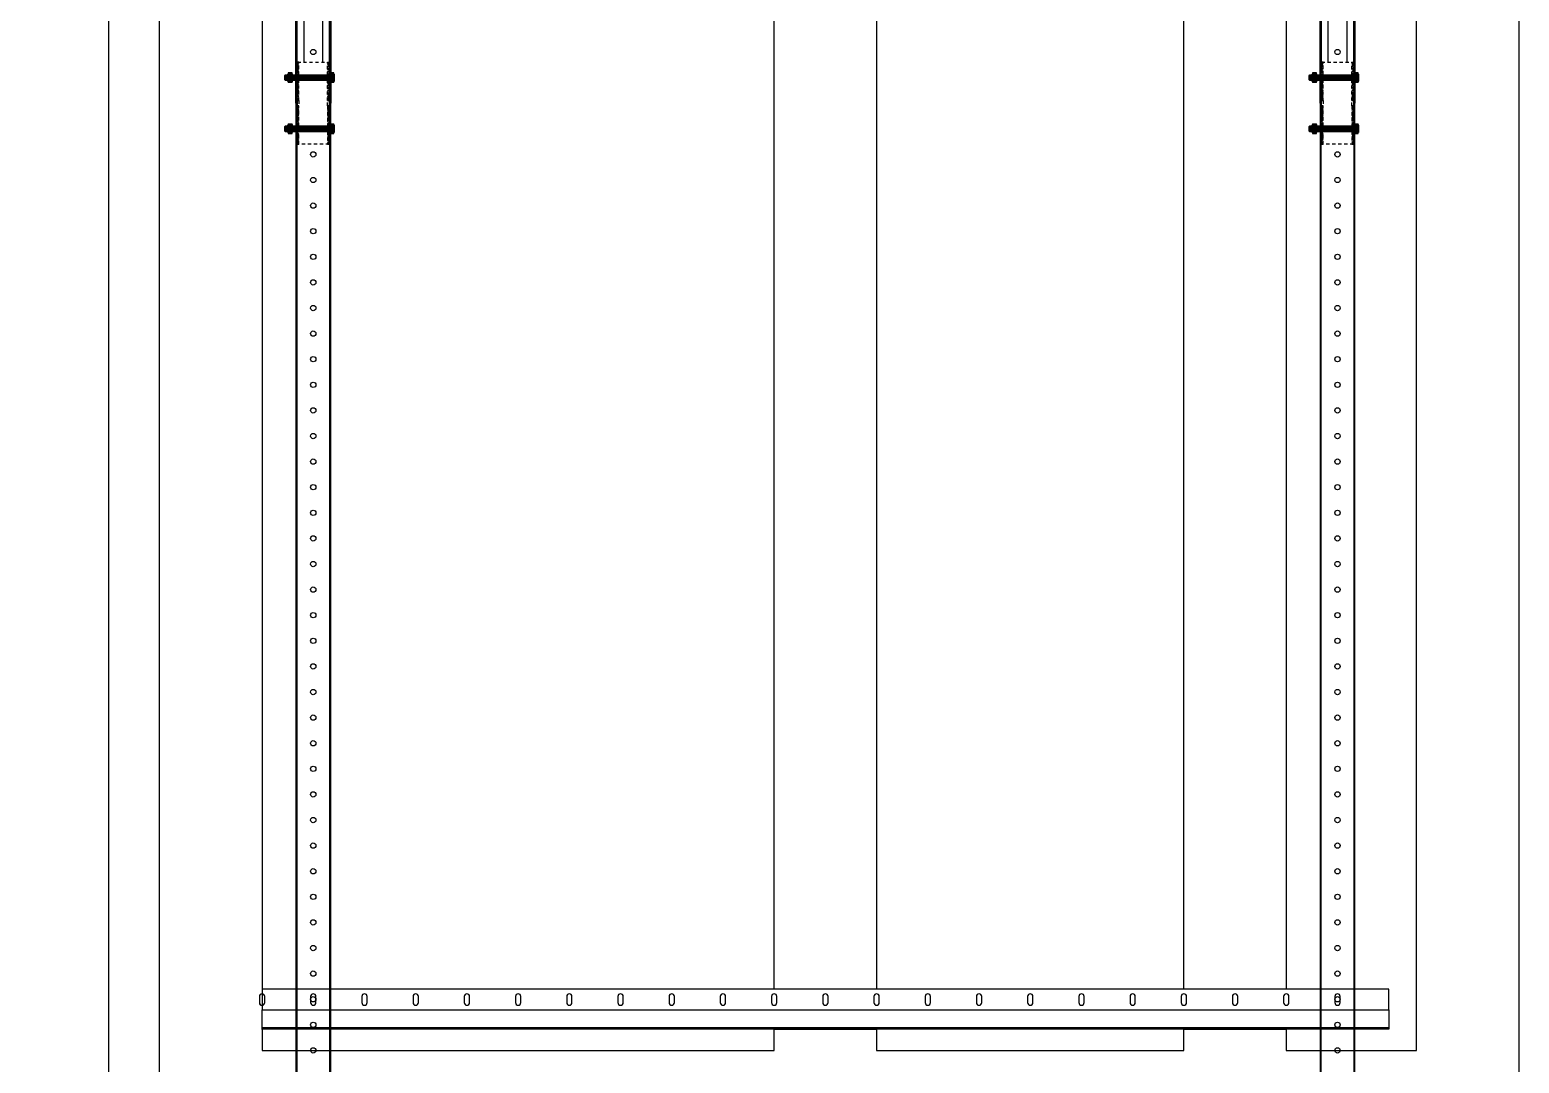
# Model space of a CAD drawing. Header units: millimetres. Extents: x -962357 to -591296, y -223672 to 59420.
# Drawn here: x -827357 to -825903, y -174231 to -173222 of the extents above; entities that cross this region are included whole.
import ezdxf

# ---------------------------------------------------------------- set-up
doc = ezdxf.new("R2010")
doc.units = ezdxf.units.MM
doc.linetypes.add('TA_HL_000.90000', pattern=[5.85, 3.195, -2.655])
for name, color, linetype in [('000 - H A T C H', 8, 'Continuous'), ('000 - WIPEOUT', 250, 'Continuous'), ('001 - ASCESSORIES', 251, 'Continuous'), ('A04_TUBE SERIES', 2, 'Continuous'), ('A11_ALU.SOLID SHEET', 2, 'Continuous')]:
    doc.layers.add(name, color=color, linetype=linetype)
pattern_1 = [(135, (45431.8018, -77824.1695), (-1.325825215, -1.325825215), []), (135, (45431.8018, -77823.2856), (-1.325825215, -1.325825215), [])]
pattern_2 = [(110, (-0.5, 0), (-0.939693, -0.34202), []), (110, (-0.2012, 0.6409), (-0.939693, -0.34202), [1.25, -0.25, 0, -0.25])]

# ---------------------------------------------------------------- blocks, each defined once
blk = doc.blocks.new('*U4730')
blk.add_attdef('EXTR.OVL-LENGTH_', (-25, -59.1), '', height=5)
blk.add_wipeout([(-25, 25), (25, -25), (25, 2475), (-25, 2425)]).dxf.layer = '000 - WIPEOUT'
at = {"layer": 'A04_TUBE SERIES', "color": 0}
blk.add_lwpolyline([(-25, 25), (25, -25), (25, 2475), (-25, 2425)], close=True, dxfattribs=at)
blk = doc.blocks.new('*U4822')
at = {"layer": 'A04_TUBE SERIES', "linetype": 'ByBlock'}
blk.add_blockref('*U4730', (13475, 25), dxfattribs=at)
blk = doc.blocks.new('*U4877')
at = {"color": 3}
blk.add_wipeout([(-875, 150), (875, 150), (875, -150), (-875, -150)], dxfattribs=at).dxf.layer = '000 - WIPEOUT'
at = {"layer": 'A11_ALU.SOLID SHEET', "color": 0, "linetype": 'ByBlock'}
blk.add_lwpolyline([(-875, -150), (875, -150), (875, 150), (-875, 150)], close=True, dxfattribs=at)
blk = doc.blocks.new('*U4879')
at = {"layer": 'Defpoints'}
for p in [(0, 400), (0, 0)]:
    blk.add_point(p, dxfattribs=at)
blk.add_wipeout([(875, 250), (875, 377), (-875, 377), (-875, 250)]).dxf.layer = '000 - WIPEOUT'
at = {"layer": 'A11_ALU.SOLID SHEET', "color": 0}
blk.add_lwpolyline([(875, 250), (875, 377), (-875, 377), (-875, 250)], close=True, dxfattribs=at)
blk = doc.blocks.new('*U4892')
at = {"layer": 'Defpoints'}
blk.add_point((0, 0), dxfattribs=at)
blk.add_wipeout([(875, 250), (875, 750), (-875, 750), (-875, 250)]).dxf.layer = '000 - WIPEOUT'
at = {"layer": 'A11_ALU.SOLID SHEET', "color": 0}
blk.add_lwpolyline([(875, 250), (875, 750), (-875, 750), (-875, 250)], close=True, dxfattribs=at)
at = {"layer": 'Defpoints'}
blk.add_point((0, 400), dxfattribs=at)
blk = doc.blocks.new('*U4912')
blk.add_wipeout([(-550, 0), (550, 0), (550, 39), (-550, 39)]).dxf.layer = '000 - WIPEOUT'
at = {"color": 2}
blk.add_lwpolyline([(-550, 39), (550, 39), (550, 37.8), (-550, 37.8)], close=True, dxfattribs=at)
at = {"color": 1}
blk.add_lwpolyline([(-550, 37.8), (550, 37.8), (550, 20), (-550, 20)], close=True, dxfattribs=at)
blk.add_lwpolyline([(-550, 0), (550, 0), (550, 20), (-550, 20)], close=True)
for points in [[(-497.4, 13, 1), (-502.6, 13), (-502.6, 7, 1), (-497.4, 7)], [(-447.4, 13, 1), (-452.6, 13), (-452.6, 7, 1), (-447.4, 7)], [(-397.4, 13, 1), (-402.6, 13), (-402.6, 7, 1), (-397.4, 7)], [(-347.4, 13, 1), (-352.6, 13), (-352.6, 7, 1), (-347.4, 7)], [(-297.4, 13, 1), (-302.6, 13), (-302.6, 7, 1), (-297.4, 7)], [(-247.4, 13, 1), (-252.6, 13), (-252.6, 7, 1), (-247.4, 7)], [(-197.4, 13, 1), (-202.6, 13), (-202.6, 7, 1), (-197.4, 7)], [(-147.4, 13, 1), (-152.6, 13), (-152.6, 7, 1), (-147.4, 7)], [(-97.4, 13, 1), (-102.6, 13), (-102.6, 7, 1), (-97.4, 7)], [(-47.4, 13, 1), (-52.6, 13), (-52.6, 7, 1), (-47.4, 7)], [(2.6, 13, 1), (-2.6, 13), (-2.6, 7, 1), (2.6, 7)], [(52.6, 13, 1), (47.4, 13), (47.4, 7, 1), (52.6, 7)], [(102.6, 13, 1), (97.4, 13), (97.4, 7, 1), (102.6, 7)], [(152.6, 13, 1), (147.4, 13), (147.4, 7, 1), (152.6, 7)], [(202.6, 13, 1), (197.4, 13), (197.4, 7, 1), (202.6, 7)], [(252.6, 13, 1), (247.4, 13), (247.4, 7, 1), (252.6, 7)], [(302.6, 13, 1), (297.4, 13), (297.4, 7, 1), (302.6, 7)], [(352.6, 13, 1), (347.4, 13), (347.4, 7, 1), (352.6, 7)], [(402.6, 13, 1), (397.4, 13), (397.4, 7, 1), (402.6, 7)], [(452.6, 13, 1), (447.4, 13), (447.4, 7, 1), (452.6, 7)], [(502.6, 13, 1), (497.4, 13), (497.4, 7, 1), (502.6, 7)], [(552.6, 13, 1), (547.4, 13), (547.4, 7, 1), (552.6, 7)]]:
    blk.add_lwpolyline(points, format="xyb", close=True, dxfattribs=at)
blk = doc.blocks.new('000 - ASSCESSORIES_FAMELINE_GALV.BRACKET_FITTING_U-PROFILE_CC-01_TOP_VIEW')
at = {"color": 6}
blk.add_wipeout([(1500, -17), (-1500, -17), (-1500, 17), (1500, 17)], dxfattribs=at).dxf.layer = '000 - WIPEOUT'
at = {"layer": '001 - ASCESSORIES', "color": 0, "linetype": 'ByBlock'}
for p, q in [((1500, 15.8), (-1500, 15.8)), ((1500, -15.8), (-1500, -15.8))]:
    blk.add_line(p, q, dxfattribs=at)
at = {"layer": '001 - ASCESSORIES', "color": 1}
blk.add_lwpolyline([(1500, 17), (1500, -17), (-1500, -17), (-1500, 17)], close=True, dxfattribs=at)
at = {"layer": '001 - ASCESSORIES', "color": 0, "linetype": 'ByBlock'}
for points in [[(-1500, 17), (-1500, 9), (1500, 9), (1500, 17)], [(-1500, -9), (-1500, -17), (1500, -17), (1500, -9)]]:
    blk.add_lwpolyline(points, close=True, dxfattribs=at)
at = {"layer": '001 - ASCESSORIES', "color": 1, "linetype": 'Continuous'}
for centre in [(1450, 0), (1475, 0), (1500, 0)]:
    blk.add_circle(centre, 2.6, dxfattribs=at)
blk = doc.blocks.new('000 - ASSCESSORIES_FAMELINE_GALV._SPICE-FOR_CC-01_TOP_VIEW')
blk.add_wipeout([(-40, 15.5), (40, 15.5), (40, -15.5), (-40, -15.5)]).dxf.layer = '000 - WIPEOUT'
at = {"layer": '000 - H A T C H'}
h = blk.add_hatch(dxfattribs=at)
h.set_pattern_fill('ANSI32', color=8, scale=5, angle=90)
h.set_pattern_definition(pattern_1)
h.paths.add_polyline_path([(-27.5, 14), (-27.5, 15.5), (-40, 15.5), (-40, 14)])
h.paths.add_polyline_path([(-2.5, 14), (-2.5, 15.5), (-22.5, 15.5), (-22.5, 14)])
h.paths.add_polyline_path([(27.5, 15.5), (27.5, 14), (40, 14), (40, 15.5)])
h.paths.add_polyline_path([(22.5, 14), (22.5, 15.5), (2.5, 15.5), (2.5, 14)])
h = blk.add_hatch(dxfattribs=at)
h.set_pattern_fill('ANSI32', color=8, scale=5, angle=90)
h.set_pattern_definition(pattern_1)
h.paths.add_polyline_path([(-27.5, -15.5), (-27.5, -14), (-40, -14), (-40, -15.5)])
h.paths.add_polyline_path([(-2.5, -15.5), (-2.5, -14), (-22.5, -14), (-22.5, -15.5)])
h.paths.add_polyline_path([(27.5, -14), (27.5, -15.5), (40, -15.5), (40, -14)])
h.paths.add_polyline_path([(22.5, -15.5), (22.5, -14), (2.5, -14), (2.5, -15.5)])
at = {"layer": '001 - ASCESSORIES', "color": 0, "linetype": 'ByBlock'}
for points in [[(-40, 15.5), (40, 15.5), (40, -15.5), (-40, -15.5)], [(-27.5, 14), (-27.5, 15.5), (-40, 15.5), (-40, 14)], [(-27.5, 15.5), (-22.5, 15.5), (-22.5, 14), (-27.5, 14)], [(-2.5, 14), (-2.5, 15.5), (-22.5, 15.5), (-22.5, 14)], [(-2.5, 15.5), (2.5, 15.5), (2.5, 14), (-2.5, 14)], [(22.5, 14), (22.5, 15.5), (2.5, 15.5), (2.5, 14)], [(22.5, 15.5), (27.5, 15.5), (27.5, 14), (22.5, 14)], [(27.5, 15.5), (27.5, 14), (40, 14), (40, 15.5)], [(-27.5, -15.5), (-27.5, -14), (-40, -14), (-40, -15.5)], [(-27.5, -14), (-22.5, -14), (-22.5, -15.5), (-27.5, -15.5)], [(-2.5, -15.5), (-2.5, -14), (-22.5, -14), (-22.5, -15.5)], [(-2.5, -14), (2.5, -14), (2.5, -15.5), (-2.5, -15.5)], [(2.5, -14), (22.5, -14), (22.5, -15.5), (2.5, -15.5)], [(22.5, -14), (27.5, -14), (27.5, -15.5), (22.5, -15.5)], [(27.5, -14), (40, -14), (40, -15.5), (27.5, -15.5)]]:
    blk.add_lwpolyline(points, close=True, dxfattribs=at)
blk = doc.blocks.new('*U4733')
at = {"layer": '001 - ASCESSORIES', "color": 0, "linetype": 'ByBlock', "rotation": 90}
blk.add_blockref('000 - ASSCESSORIES_FAMELINE_GALV._SPICE-FOR_CC-01_TOP_VIEW', (0, 0), dxfattribs=at)
blk = doc.blocks.new('*U4662')
at = {"color": 1}
for p, q in [((-3.5, 4.5), (3.5, 4.5)), ((-3.5, 0), (3.5, 0))]:
    blk.add_line(p, q, dxfattribs=at)
at = {"color": 0}
for points in [[(-2.3, 4.2, 0.249893), (-4.6, 4.2), (-4.6, 0.3, 0.249893), (-2.3, 0.3)], [(2.3, 4.2, 0.062422), (0, 4.5, 0.062422), (-2.3, 4.2), (-2.3, 0.3, 0.061692), (0, 0, 0.061692), (2.3, 0.3)], [(4.6, 4.2, 0.249893), (2.3, 4.2), (2.3, 0.3, 0.249893), (4.6, 0.3)]]:
    blk.add_lwpolyline(points, format="xyb", close=True, dxfattribs=at)
blk = doc.blocks.new('*U4707')
at = {"layer": '000 - H A T C H'}
h = blk.add_hatch(color=250, dxfattribs=at)
h.dxf.hatch_style = 1
edge = h.paths.add_edge_path()
edge.add_line((0.3, 4.6), (4.2, 4.6))
edge.add_arc((2, 3.5), 2.45, 0, 28.0609, ccw=False)
edge.add_line((4.5, 3.5), (4.5, 0))
edge.add_arc((-4.9, 0), 9.36, -0.0239, 0.0239, ccw=False)
edge.add_line((4.5, 0), (4.5, 0))
edge.add_arc((-4.9, 0), 9.36, -0.0239, 0.0239, ccw=False)
edge.add_line((4.5, 0), (4.5, -3.5))
edge.add_arc((2, -3.5), 2.45, -28.0609, 0, ccw=False)
edge.add_line((4.2, -4.6), (0.3, -4.6))
edge.add_arc((2.5, -3.5), 2.45, 180, 208.0609, ccw=False)
edge.add_line((0, -3.5), (0, 3.5))
edge.add_arc((2.5, 3.5), 2.45, 151.9391, 180, ccw=False)
at = {"layer": '001 - ASCESSORIES', "color": 0, "rotation": 270}
blk.add_blockref('*U4662', (0, 0), dxfattribs=at)
blk = doc.blocks.new('*U4682')
at = {"color": 1}
for p, q in [((-3.5, 3.5), (3.5, 3.5)), ((-3.5, 0), (3.5, 0))]:
    blk.add_line(p, q, dxfattribs=at)
at = {"color": 0}
for points in [[(-2.3, 3.2, 0.249855), (-4.6, 3.2), (-4.6, 0.3, 0.249855), (-2.3, 0.3)], [(2.3, 3.2, 0.062432), (0, 3.5, 0.062432), (-2.3, 3.2), (-2.3, 0.3, 0.061701), (0, 0, 0.061701), (2.3, 0.3)], [(4.6, 3.2, 0.249855), (2.3, 3.2), (2.3, 0.3, 0.249855), (4.6, 0.3)]]:
    blk.add_lwpolyline(points, format="xyb", close=True, dxfattribs=at)
blk = doc.blocks.new('*U4693')
at = {"layer": '000 - H A T C H'}
h = blk.add_hatch(dxfattribs=at)
h.set_pattern_fill('ANSI35', color=8, scale=4, angle=65)
h.set_pattern_definition(pattern_2)
h.paths.add_polyline_path([(0, -2.5), (44.5, -2.5), (44.5, 2.5), (0, 2.5)])
at = {"color": 8}
blk.add_line((44.5, -2.5), (44.5, 2.5), dxfattribs=at)
at = {"color": 1}
blk.add_lwpolyline([(44.5, 2.5), (0, 2.5), (0, -2.5), (44.5, -2.5), (45, -2), (45, 2)], close=True, dxfattribs=at)
blk = doc.blocks.new('*U4734')
at = {"layer": '000 - H A T C H'}
h = blk.add_hatch(color=250, dxfattribs=at)
h.dxf.hatch_style = 1
edge = h.paths.add_edge_path()
edge.add_line((-0.3, -4.6), (-3.2, -4.6))
edge.add_arc((-1, -3.5), 2.45, 180, 208.0569, ccw=False)
edge.add_line((-3.5, -3.5), (-3.5, 0))
edge.add_arc((5.9, 0), 9.36, 179.9761, 180.0239, ccw=False)
edge.add_line((-3.5, 0), (-3.5, 0))
edge.add_arc((5.9, 0), 9.36, 179.9761, 180.0239, ccw=False)
edge.add_line((-3.5, 0), (-3.5, 3.5))
edge.add_arc((-1, 3.5), 2.45, 151.9431, 180, ccw=False)
edge.add_line((-3.2, 4.6), (-0.3, 4.6))
edge.add_arc((-2.5, 3.5), 2.45, 360, 388.0569, ccw=False)
edge.add_line((0, 3.5), (0, -3.5))
edge.add_arc((-2.5, -3.5), 2.45, 331.9431, 360, ccw=False)
blk.add_blockref('*U4693', (0, 0))
at = {"layer": '001 - ASCESSORIES', "rotation": 90}
blk.add_blockref('*U4682', (0, 0), dxfattribs=at)
blk = doc.blocks.new('*U4735')
at = {"layer": '001 - ASCESSORIES', "rotation": 270}
for name, p in [('*U4734', (0, 0)), ('*U4707', (0, -37.2))]:
    blk.add_blockref(name, p, dxfattribs=at)
blk = doc.blocks.new('*U4950')
at = {"layer": '001 - ASCESSORIES'}
blk.add_lwpolyline([(3320, 17), (1500, 17), (1500, -17), (3320, -17)], close=True, dxfattribs=at)
at = {"layer": '001 - ASCESSORIES', "color": 0}
blk.add_lwpolyline([(3320, 16.2), (1500, 16.2), (1500, -16.2), (3320, -16.2)], close=True, dxfattribs=at)
at = {"layer": '001 - ASCESSORIES'}
for centre in [(1525, 0), (1550, 0), (1575, 0), (1600, 0), (1625, 0), (1650, 0), (1675, 0), (1700, 0), (1725, 0), (1750, 0), (1775, 0), (1800, 0), (1825, 0), (1850, 0), (1875, 0), (1900, 0), (1925, 0), (1950, 0), (1975, 0), (2000, 0), (2025, 0), (2050, 0), (2075, 0), (2100, 0), (2125, 0), (2150, 0), (2175, 0), (2200, 0), (2225, 0), (2250, 0), (2275, 0), (2300, 0), (2325, 0), (2350, 0), (2375, 0), (2400, 0), (2425, 0)]:
    blk.add_circle(centre, 2.6, dxfattribs=at)
at = {"layer": '001 - ASCESSORIES', "color": 0, "linetype": 'ByBlock'}
blk.add_blockref('000 - ASSCESSORIES_FAMELINE_GALV.BRACKET_FITTING_U-PROFILE_CC-01_TOP_VIEW', (0, 0), dxfattribs=at)
at = {"layer": '001 - ASCESSORIES', "linetype": 'TA_HL_000.90000', "rotation": 90}
blk.add_blockref('*U4733', (1500, 0), dxfattribs=at)
for p in [(1475, 17), (1525, 17)]:
    blk.add_blockref('*U4735', p)
blk = doc.blocks.new('*U4956')
blk.add_lwpolyline([(-90014.2, 5618), (-90014.2, 4315), (-97724.9, 4315), (-97724.9, 548), (-81222.6, 548), (-81222.6, 5618)], close=True)
at = {"layer": 'A11_ALU.SOLID SHEET'}
blk.add_blockref('*U4822', (-96050, 1180.5), dxfattribs=at)
at = {"layer": 'A11_ALU.SOLID SHEET', "color": 0, "linetype": 'ByBlock', "rotation": 90}
blk.add_blockref('*U4877', (-81700, 2430.5), dxfattribs=at)
at = {"layer": 'A11_ALU.SOLID SHEET', "color": 0, "linetype": 'ByBlock', "rotation": 270}
blk.add_blockref('*U4879', (-81700, 2430.5), dxfattribs=at)
at = {"layer": 'A11_ALU.SOLID SHEET', "color": 0, "linetype": 'ByBlock', "rotation": 90}
blk.add_blockref('*U4892', (-81700, 2430.5), dxfattribs=at)
at = {"layer": '001 - ASCESSORIES', "linetype": 'ByBlock', "rotation": 180}
blk.add_blockref('*U4912', (-81900, 1615), dxfattribs=at)
at = {"layer": '001 - ASCESSORIES', "linetype": 'ByBlock', "rotation": 270}
for p in [(-82400, 3980.5), (-81400, 3980.5)]:
    blk.add_blockref('*U4950', p, dxfattribs=at)
blk = doc.blocks.new('*U631')
blk.add_attdef('EXTR.OVL-LENGTH_', (-25, -59.1), '', height=5)
blk.add_wipeout([(-25, 25), (25, -25), (25, 2475), (-25, 2425)]).dxf.layer = '000 - WIPEOUT'
at = {"layer": 'A04_TUBE SERIES', "color": 0}
blk.add_lwpolyline([(-25, 25), (25, -25), (25, 2475), (-25, 2425)], close=True, dxfattribs=at)
blk = doc.blocks.new('*U690')
at = {"layer": 'A04_TUBE SERIES', "linetype": 'ByBlock'}
blk.add_blockref('*U631', (13475, 25), dxfattribs=at)
blk = doc.blocks.new('*U708')
at = {"color": 3}
blk.add_wipeout([(-875, 150), (875, 150), (875, -150), (-875, -150)], dxfattribs=at).dxf.layer = '000 - WIPEOUT'
at = {"layer": 'A11_ALU.SOLID SHEET', "color": 0, "linetype": 'ByBlock'}
blk.add_lwpolyline([(-875, -150), (875, -150), (875, 150), (-875, 150)], close=True, dxfattribs=at)
blk = doc.blocks.new('*U484')
at = {"layer": 'Defpoints'}
for p in [(0, 400), (0, 0)]:
    blk.add_point(p, dxfattribs=at)
blk.add_wipeout([(875, 250), (875, 377), (-875, 377), (-875, 250)]).dxf.layer = '000 - WIPEOUT'
at = {"layer": 'A11_ALU.SOLID SHEET', "color": 0}
blk.add_lwpolyline([(875, 250), (875, 377), (-875, 377), (-875, 250)], close=True, dxfattribs=at)
blk = doc.blocks.new('*U497')
at = {"layer": 'Defpoints'}
blk.add_point((0, 0), dxfattribs=at)
blk.add_wipeout([(875, 250), (875, 750), (-875, 750), (-875, 250)]).dxf.layer = '000 - WIPEOUT'
at = {"layer": 'A11_ALU.SOLID SHEET', "color": 0}
blk.add_lwpolyline([(875, 250), (875, 750), (-875, 750), (-875, 250)], close=True, dxfattribs=at)
at = {"layer": 'Defpoints'}
blk.add_point((0, 400), dxfattribs=at)
blk = doc.blocks.new('*U526')
blk.add_wipeout([(-550, 0), (550, 0), (550, 39), (-550, 39)]).dxf.layer = '000 - WIPEOUT'
at = {"color": 2}
blk.add_lwpolyline([(-550, 39), (550, 39), (550, 37.8), (-550, 37.8)], close=True, dxfattribs=at)
at = {"color": 1}
blk.add_lwpolyline([(-550, 37.8), (550, 37.8), (550, 20), (-550, 20)], close=True, dxfattribs=at)
blk.add_lwpolyline([(-550, 0), (550, 0), (550, 20), (-550, 20)], close=True)
for points in [[(-497.4, 13, 1), (-502.6, 13), (-502.6, 7, 1), (-497.4, 7)], [(-447.4, 13, 1), (-452.6, 13), (-452.6, 7, 1), (-447.4, 7)], [(-397.4, 13, 1), (-402.6, 13), (-402.6, 7, 1), (-397.4, 7)], [(-347.4, 13, 1), (-352.6, 13), (-352.6, 7, 1), (-347.4, 7)], [(-297.4, 13, 1), (-302.6, 13), (-302.6, 7, 1), (-297.4, 7)], [(-247.4, 13, 1), (-252.6, 13), (-252.6, 7, 1), (-247.4, 7)], [(-197.4, 13, 1), (-202.6, 13), (-202.6, 7, 1), (-197.4, 7)], [(-147.4, 13, 1), (-152.6, 13), (-152.6, 7, 1), (-147.4, 7)], [(-97.4, 13, 1), (-102.6, 13), (-102.6, 7, 1), (-97.4, 7)], [(-47.4, 13, 1), (-52.6, 13), (-52.6, 7, 1), (-47.4, 7)], [(2.6, 13, 1), (-2.6, 13), (-2.6, 7, 1), (2.6, 7)], [(52.6, 13, 1), (47.4, 13), (47.4, 7, 1), (52.6, 7)], [(102.6, 13, 1), (97.4, 13), (97.4, 7, 1), (102.6, 7)], [(152.6, 13, 1), (147.4, 13), (147.4, 7, 1), (152.6, 7)], [(202.6, 13, 1), (197.4, 13), (197.4, 7, 1), (202.6, 7)], [(252.6, 13, 1), (247.4, 13), (247.4, 7, 1), (252.6, 7)], [(302.6, 13, 1), (297.4, 13), (297.4, 7, 1), (302.6, 7)], [(352.6, 13, 1), (347.4, 13), (347.4, 7, 1), (352.6, 7)], [(402.6, 13, 1), (397.4, 13), (397.4, 7, 1), (402.6, 7)], [(452.6, 13, 1), (447.4, 13), (447.4, 7, 1), (452.6, 7)], [(502.6, 13, 1), (497.4, 13), (497.4, 7, 1), (502.6, 7)], [(552.6, 13, 1), (547.4, 13), (547.4, 7, 1), (552.6, 7)]]:
    blk.add_lwpolyline(points, format="xyb", close=True, dxfattribs=at)
blk = doc.blocks.new('*U677')
at = {"layer": '001 - ASCESSORIES', "color": 0, "linetype": 'ByBlock', "rotation": 90}
blk.add_blockref('000 - ASSCESSORIES_FAMELINE_GALV._SPICE-FOR_CC-01_TOP_VIEW', (0, 0), dxfattribs=at)
blk = doc.blocks.new('*U349')
at = {"color": 1}
for p, q in [((-3.5, 4.5), (3.5, 4.5)), ((-3.5, 0), (3.5, 0))]:
    blk.add_line(p, q, dxfattribs=at)
at = {"color": 0}
for points in [[(-2.3, 4.2, 0.249893), (-4.6, 4.2), (-4.6, 0.3, 0.249893), (-2.3, 0.3)], [(2.3, 4.2, 0.062422), (0, 4.5, 0.062422), (-2.3, 4.2), (-2.3, 0.3, 0.061692), (0, 0, 0.061692), (2.3, 0.3)], [(4.6, 4.2, 0.249893), (2.3, 4.2), (2.3, 0.3, 0.249893), (4.6, 0.3)]]:
    blk.add_lwpolyline(points, format="xyb", close=True, dxfattribs=at)
blk = doc.blocks.new('*U667')
at = {"layer": '000 - H A T C H'}
h = blk.add_hatch(color=250, dxfattribs=at)
h.dxf.hatch_style = 1
edge = h.paths.add_edge_path()
edge.add_line((0.3, 4.6), (4.2, 4.6))
edge.add_arc((2, 3.5), 2.45, 0, 28.0609, ccw=False)
edge.add_line((4.5, 3.5), (4.5, 0))
edge.add_arc((-4.9, 0), 9.36, -0.0239, 0.0239, ccw=False)
edge.add_line((4.5, 0), (4.5, 0))
edge.add_arc((-4.9, 0), 9.36, -0.0239, 0.0239, ccw=False)
edge.add_line((4.5, 0), (4.5, -3.5))
edge.add_arc((2, -3.5), 2.45, -28.0609, 0, ccw=False)
edge.add_line((4.2, -4.6), (0.3, -4.6))
edge.add_arc((2.5, -3.5), 2.45, 180, 208.0609, ccw=False)
edge.add_line((0, -3.5), (0, 3.5))
edge.add_arc((2.5, 3.5), 2.45, 151.9391, 180, ccw=False)
at = {"layer": '001 - ASCESSORIES', "color": 0, "rotation": 270}
blk.add_blockref('*U349', (0, 0), dxfattribs=at)
blk = doc.blocks.new('*U351')
at = {"color": 1}
for p, q in [((-3.5, 3.5), (3.5, 3.5)), ((-3.5, 0), (3.5, 0))]:
    blk.add_line(p, q, dxfattribs=at)
at = {"color": 0}
for points in [[(-2.3, 3.2, 0.249855), (-4.6, 3.2), (-4.6, 0.3, 0.249855), (-2.3, 0.3)], [(2.3, 3.2, 0.062432), (0, 3.5, 0.062432), (-2.3, 3.2), (-2.3, 0.3, 0.061701), (0, 0, 0.061701), (2.3, 0.3)], [(4.6, 3.2, 0.249855), (2.3, 3.2), (2.3, 0.3, 0.249855), (4.6, 0.3)]]:
    blk.add_lwpolyline(points, format="xyb", close=True, dxfattribs=at)
blk = doc.blocks.new('*U362')
at = {"layer": '000 - H A T C H'}
h = blk.add_hatch(dxfattribs=at)
h.set_pattern_fill('ANSI35', color=8, scale=4, angle=65)
h.set_pattern_definition(pattern_2)
h.paths.add_polyline_path([(0, -2.5), (44.5, -2.5), (44.5, 2.5), (0, 2.5)])
at = {"color": 8}
blk.add_line((44.5, -2.5), (44.5, 2.5), dxfattribs=at)
at = {"color": 1}
blk.add_lwpolyline([(44.5, 2.5), (0, 2.5), (0, -2.5), (44.5, -2.5), (45, -2), (45, 2)], close=True, dxfattribs=at)
blk = doc.blocks.new('*U675')
at = {"layer": '000 - H A T C H'}
h = blk.add_hatch(color=250, dxfattribs=at)
h.dxf.hatch_style = 1
edge = h.paths.add_edge_path()
edge.add_line((-0.3, -4.6), (-3.2, -4.6))
edge.add_arc((-1, -3.5), 2.45, 180, 208.0569, ccw=False)
edge.add_line((-3.5, -3.5), (-3.5, 0))
edge.add_arc((5.9, 0), 9.36, 179.9761, 180.0239, ccw=False)
edge.add_line((-3.5, 0), (-3.5, 0))
edge.add_arc((5.9, 0), 9.36, 179.9761, 180.0239, ccw=False)
edge.add_line((-3.5, 0), (-3.5, 3.5))
edge.add_arc((-1, 3.5), 2.45, 151.9431, 180, ccw=False)
edge.add_line((-3.2, 4.6), (-0.3, 4.6))
edge.add_arc((-2.5, 3.5), 2.45, 360, 388.0569, ccw=False)
edge.add_line((0, 3.5), (0, -3.5))
edge.add_arc((-2.5, -3.5), 2.45, 331.9431, 360, ccw=False)
blk.add_blockref('*U362', (0, 0))
at = {"layer": '001 - ASCESSORIES', "rotation": 90}
blk.add_blockref('*U351', (0, 0), dxfattribs=at)
blk = doc.blocks.new('*U678')
at = {"layer": '001 - ASCESSORIES', "rotation": 270}
for name, p in [('*U675', (0, 0)), ('*U667', (0, -37.2))]:
    blk.add_blockref(name, p, dxfattribs=at)
blk = doc.blocks.new('*U559')
at = {"layer": '001 - ASCESSORIES'}
blk.add_lwpolyline([(3320, 17), (1500, 17), (1500, -17), (3320, -17)], close=True, dxfattribs=at)
at = {"layer": '001 - ASCESSORIES', "color": 0}
blk.add_lwpolyline([(3320, 16.2), (1500, 16.2), (1500, -16.2), (3320, -16.2)], close=True, dxfattribs=at)
at = {"layer": '001 - ASCESSORIES'}
for centre in [(1525, 0), (1550, 0), (1575, 0), (1600, 0), (1625, 0), (1650, 0), (1675, 0), (1700, 0), (1725, 0), (1750, 0), (1775, 0), (1800, 0), (1825, 0), (1850, 0), (1875, 0), (1900, 0), (1925, 0), (1950, 0), (1975, 0), (2000, 0), (2025, 0), (2050, 0), (2075, 0), (2100, 0), (2125, 0), (2150, 0), (2175, 0), (2200, 0), (2225, 0), (2250, 0), (2275, 0), (2300, 0), (2325, 0), (2350, 0), (2375, 0), (2400, 0), (2425, 0)]:
    blk.add_circle(centre, 2.6, dxfattribs=at)
at = {"layer": '001 - ASCESSORIES', "color": 0, "linetype": 'ByBlock'}
blk.add_blockref('000 - ASSCESSORIES_FAMELINE_GALV.BRACKET_FITTING_U-PROFILE_CC-01_TOP_VIEW', (0, 0), dxfattribs=at)
at = {"layer": '001 - ASCESSORIES', "linetype": 'TA_HL_000.90000', "rotation": 90}
blk.add_blockref('*U677', (1500, 0), dxfattribs=at)
for p in [(1475, 17), (1525, 17)]:
    blk.add_blockref('*U678', p)

msp = doc.modelspace()

# ---------------------------------------------------------------- block references
msp.add_blockref('*U4956', (-744680, -175774.4))

# ---------------------------------------------------------------- next in the draw order: linework, layer by layer
msp.add_lwpolyline([(-834694.2, -170156.4), (-834694.2, -171459.4), (-842404.9, -171459.4), (-842404.9, -175226.4), (-825902.6, -175226.4), (-825902.6, -170156.4)], close=True)

# ---------------------------------------------------------------- next in the draw order: block references
at = {"layer": 'A11_ALU.SOLID SHEET'}
msp.add_blockref('*U690', (-840730, -174593.9), dxfattribs=at)
at = {"layer": 'A11_ALU.SOLID SHEET', "color": 0, "linetype": 'ByBlock', "rotation": 90}
msp.add_blockref('*U708', (-826380, -173343.9), dxfattribs=at)

# ---------------------------------------------------------------- next in the draw order: block references
at = {"layer": 'A11_ALU.SOLID SHEET', "color": 0, "linetype": 'ByBlock', "rotation": 270}
msp.add_blockref('*U484', (-826380, -173343.9), dxfattribs=at)

# ---------------------------------------------------------------- next in the draw order: block references
at = {"layer": 'A11_ALU.SOLID SHEET', "color": 0, "linetype": 'ByBlock', "rotation": 90}
msp.add_blockref('*U497', (-826380, -173343.9), dxfattribs=at)

# ---------------------------------------------------------------- next in the draw order: block references
at = {"layer": '001 - ASCESSORIES', "linetype": 'ByBlock', "rotation": 180}
msp.add_blockref('*U526', (-826580, -174159.2), dxfattribs=at)

# ---------------------------------------------------------------- next in the draw order: block references
at = {"layer": '001 - ASCESSORIES', "linetype": 'ByBlock', "rotation": 270}
for p in [(-827080, -171793.9), (-826080, -171793.9)]:
    msp.add_blockref('*U559', p, dxfattribs=at)

doc.saveas('drawing.dxf')
